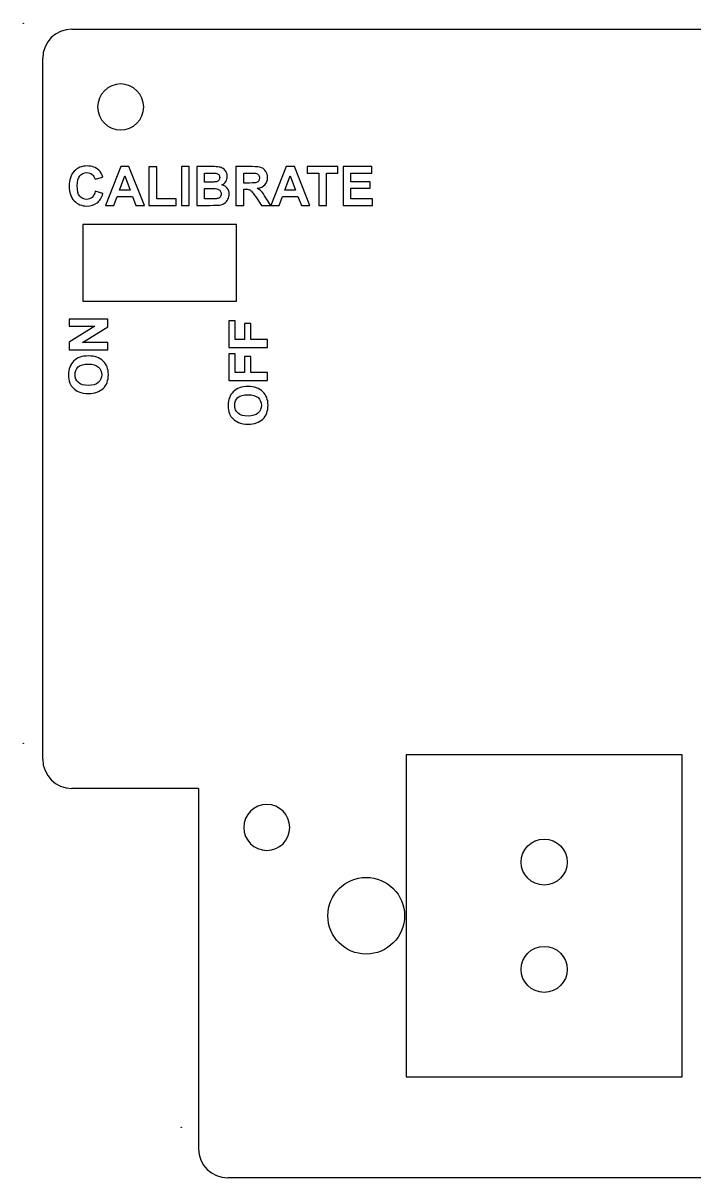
# Model space of a CAD drawing. Extents: x -99 to 88, y -102 to 146.
# Drawn here: x -93.8 to -50.1, y -101.9 to -26.6 of the extents above; entities that cross this region are included whole.
import ezdxf

# ---------------------------------------------------------------- set-up
doc = ezdxf.new("R2010")
doc.units = 0
doc.header["$MEASUREMENT"] = 0
doc.header["$XCLIPFRAME"] = 2
doc.layers.add('LAYER_1', color=7, linetype='CONTINUOUS')
picture_1 = doc.add_image_def('image8.jpg', size_in_pixel=(137, 137))
picture_2 = doc.add_image_def('image9.jpg', size_in_pixel=(137, 137))
picture_3 = doc.add_image_def('image10.jpg', size_in_pixel=(137, 137))

msp = doc.modelspace()

# ---------------------------------------------------------------- linework, layer by layer
at = {"layer": 'LAYER_1', "color": 250}
for points in [[(-89.927, -44.7046), (-79.927, -44.7046), (-79.927, -39.7046), (-89.927, -39.7046), (-89.927, -44.7046)], [(-68.8619, -95.2946), (-50.8619, -95.2946), (-50.8619, -74.2946), (-68.8619, -74.2946), (-68.8619, -95.2946)]]:
    msp.add_lwpolyline(points, close=True, dxfattribs=at)
for centre, major_axis in [((-59.8619, -81.2946), (0, 1.5)), ((-71.4619, -84.7946), (0, 2.5)), ((-59.8619, -88.2946), (0, 1.5))]:
    msp.add_ellipse(centre, major_axis=major_axis, ratio=1, dxfattribs=at)
for points in [[(-90.642, -26.9646), (-91.6938, -26.9647), (-92.5469, -27.8178), (-92.5469, -28.8697)], [(-90.642, -26.9646), (-91.6938, -26.9647), (-92.5469, -27.8178), (-92.5469, -28.8697)], [(-90.642, -26.9646), (-90.642, -26.9646), (-4.282, -26.9646), (-4.282, -26.9646)], [(-90.642, -26.9646), (-90.642, -26.9646), (-4.282, -26.9646), (-4.282, -26.9646)], [(-92.547, -74.5896), (-92.547, -74.5896), (-92.547, -28.8696), (-92.547, -28.8696)], [(-92.547, -74.5896), (-92.547, -74.5896), (-92.547, -28.8696), (-92.547, -28.8696)], [(-92.547, -74.5896), (-92.5469, -75.6415), (-91.6938, -76.4946), (-90.6419, -76.4946)], [(-92.547, -74.5896), (-92.5469, -75.6415), (-91.6938, -76.4946), (-90.6419, -76.4946)], [(-82.387, -76.4946), (-82.387, -76.4946), (-90.642, -76.4946), (-90.642, -76.4946)], [(-82.387, -76.4946), (-82.387, -76.4946), (-90.642, -76.4946), (-90.642, -76.4946)], [(-82.387, -76.4946), (-82.387, -76.4946), (-82.387, -99.9896), (-82.387, -99.9896)], [(-82.387, -76.4946), (-82.387, -76.4946), (-82.387, -99.9896), (-82.387, -99.9896)], [(-82.387, -99.9896), (-82.3869, -101.0415), (-81.5338, -101.8946), (-80.4819, -101.8946)], [(-82.387, -99.9896), (-82.3869, -101.0415), (-81.5338, -101.8946), (-80.4819, -101.8946)], [(-14.442, -101.8946), (-14.442, -101.8946), (-80.482, -101.8946), (-80.482, -101.8946)], [(-14.442, -101.8946), (-14.442, -101.8946), (-80.482, -101.8946), (-80.482, -101.8946)]]:
    msp.add_open_spline(points, degree=3, dxfattribs=at)
for points, knots in [([(-90.642, -26.9646), (-90.642, -26.9646), (-90.642, -26.9646), (-90.642, -26.9646), (-90.642, -26.9646), (-90.642, -26.9646), (-90.642, -26.9646), (-90.642, -26.9646)], [0, 0, 0, 0, 0.3333333, 0.3333333, 0.3333333, 0.3333333, 1, 1, 1, 1]), ([(-90.642, -26.9646), (-90.642, -26.9646), (-90.642, -26.9646), (-90.642, -26.9646), (-90.642, -26.9646), (-90.642, -26.9646), (-90.642, -26.9646), (-90.642, -26.9646)], [0, 0, 0, 0, 0.3333333, 0.3333333, 0.3333333, 0.3333333, 1, 1, 1, 1]), ([(-90.642, -26.9646), (-90.642, -26.9646), (-90.642, -26.9646), (-90.642, -26.9646), (-90.642, -26.9646), (-90.642, -26.9646), (-90.642, -26.9646), (-90.642, -26.9646)], [0, 0, 0, 0, 0.3333333, 0.3333333, 0.3333333, 0.3333333, 1, 1, 1, 1]), ([(-90.642, -26.9646), (-90.642, -26.9646), (-90.642, -26.9646), (-90.642, -26.9646), (-90.642, -26.9646), (-90.642, -26.9646), (-90.642, -26.9646), (-90.642, -26.9646)], [0, 0, 0, 0, 0.3333333, 0.3333333, 0.3333333, 0.3333333, 1, 1, 1, 1]), ([(-87.467, -33.5446), (-88.2954, -33.5446), (-88.967, -32.873), (-88.967, -32.0446), (-88.967, -32.0446), (-88.967, -31.2162), (-88.2954, -30.5446), (-87.467, -30.5446), (-87.467, -30.5446), (-86.6386, -30.5446), (-85.967, -31.2162), (-85.967, -32.0446), (-85.967, -32.0446), (-85.967, -32.873), (-86.6386, -33.5446), (-87.467, -33.5446)], [0, 0, 0, 0, 0.2, 0.2, 0.2, 0.2, 0.4, 0.4, 0.4, 0.4, 0.6, 0.6, 0.6, 0.6, 1, 1, 1, 1]), ([(-89.1215, -37.5324), (-89.1215, -37.5324), (-88.6276, -37.6888), (-88.6276, -37.6888), (-88.6276, -37.6888), (-88.7034, -37.9646), (-88.8293, -38.1692), (-89.0057, -38.3032), (-89.0057, -38.3032), (-89.1815, -38.4367), (-89.4055, -38.5037), (-89.6765, -38.5037), (-89.6765, -38.5037), (-90.0116, -38.5037), (-90.2874, -38.3891), (-90.5032, -38.1604), (-90.5032, -38.1604), (-90.7189, -37.9311), (-90.8271, -37.6177), (-90.8271, -37.2208), (-90.8271, -37.2208), (-90.8271, -36.8004), (-90.7184, -36.4741), (-90.5014, -36.2413), (-90.5014, -36.2413), (-90.2844, -36.009), (-89.9993, -35.8926), (-89.6453, -35.8926), (-89.6453, -35.8926), (-89.3367, -35.8926), (-89.0856, -35.9838), (-88.8928, -36.1666), (-88.8928, -36.1666), (-88.7775, -36.2742), (-88.6917, -36.4294), (-88.6341, -36.6317), (-88.6341, -36.6317), (-88.6341, -36.6317), (-89.1391, -36.7522), (-89.1391, -36.7522), (-89.1391, -36.7522), (-89.1685, -36.6211), (-89.2308, -36.5176), (-89.3261, -36.4418), (-89.3261, -36.4418), (-89.4207, -36.3659), (-89.536, -36.3283), (-89.6712, -36.3283), (-89.6712, -36.3283), (-89.8582, -36.3283), (-90.0105, -36.3953), (-90.1269, -36.53), (-90.1269, -36.53), (-90.2433, -36.664), (-90.3015, -36.8816), (-90.3015, -37.1826), (-90.3015, -37.1826), (-90.3015, -37.5019), (-90.2445, -37.7294), (-90.1292, -37.8646), (-90.1292, -37.8646), (-90.0146, -38.0004), (-89.8652, -38.068), (-89.6818, -38.068), (-89.6818, -38.068), (-89.546, -38.068), (-89.4296, -38.0251), (-89.332, -37.9387), (-89.332, -37.9387), (-89.2344, -37.8529), (-89.1644, -37.717), (-89.1215, -37.5324)], [0, 0, 0, 0, 0.0526316, 0.0526316, 0.0526316, 0.0526316, 0.1052632, 0.1052632, 0.1052632, 0.1052632, 0.1578947, 0.1578947, 0.1578947, 0.1578947, 0.2105263, 0.2105263, 0.2105263, 0.2105263, 0.2631579, 0.2631579, 0.2631579, 0.2631579, 0.3157895, 0.3157895, 0.3157895, 0.3157895, 0.3684211, 0.3684211, 0.3684211, 0.3684211, 0.4210526, 0.4210526, 0.4210526, 0.4210526, 0.4736842, 0.4736842, 0.4736842, 0.4736842, 0.5263158, 0.5263158, 0.5263158, 0.5263158, 0.5789474, 0.5789474, 0.5789474, 0.5789474, 0.6315789, 0.6315789, 0.6315789, 0.6315789, 0.6842105, 0.6842105, 0.6842105, 0.6842105, 0.7368421, 0.7368421, 0.7368421, 0.7368421, 0.7894737, 0.7894737, 0.7894737, 0.7894737, 0.8421053, 0.8421053, 0.8421053, 0.8421053, 0.8947368, 0.8947368, 0.8947368, 0.8947368, 1, 1, 1, 1]), ([(-85.9124, -38.4608), (-85.9124, -38.4608), (-86.4675, -38.4608), (-86.4675, -38.4608), (-86.4675, -38.4608), (-86.4675, -38.4608), (-86.6879, -37.887), (-86.6879, -37.887), (-86.6879, -37.887), (-86.6879, -37.887), (-87.6975, -37.887), (-87.6975, -37.887), (-87.6975, -37.887), (-87.6975, -37.887), (-87.9056, -38.4608), (-87.9056, -38.4608), (-87.9056, -38.4608), (-87.9056, -38.4608), (-88.4465, -38.4608), (-88.4465, -38.4608), (-88.4465, -38.4608), (-88.4465, -38.4608), (-87.4629, -35.9356), (-87.4629, -35.9356), (-87.4629, -35.9356), (-87.4629, -35.9356), (-86.9237, -35.9356), (-86.9237, -35.9356), (-86.9237, -35.9356), (-86.9237, -35.9356), (-85.9124, -38.4608), (-85.9124, -38.4608)], [0, 0, 0, 0, 0.1111111, 0.1111111, 0.1111111, 0.1111111, 0.2222222, 0.2222222, 0.2222222, 0.2222222, 0.3333333, 0.3333333, 0.3333333, 0.3333333, 0.4444444, 0.4444444, 0.4444444, 0.4444444, 0.5555556, 0.5555556, 0.5555556, 0.5555556, 0.6666667, 0.6666667, 0.6666667, 0.6666667, 0.7777778, 0.7777778, 0.7777778, 0.7777778, 1, 1, 1, 1]), ([(-85.6284, -38.4608), (-85.6284, -38.4608), (-85.6284, -35.9561), (-85.6284, -35.9561), (-85.6284, -35.9561), (-85.6284, -35.9561), (-85.1187, -35.9561), (-85.1187, -35.9561), (-85.1187, -35.9561), (-85.1187, -35.9561), (-85.1187, -38.0351), (-85.1187, -38.0351), (-85.1187, -38.0351), (-85.1187, -38.0351), (-83.8511, -38.0351), (-83.8511, -38.0351), (-83.8511, -38.0351), (-83.8511, -38.0351), (-83.8511, -38.4608), (-83.8511, -38.4608), (-83.8511, -38.4608), (-83.8511, -38.4608), (-85.6284, -38.4608), (-85.6284, -38.4608)], [0, 0, 0, 0, 0.1428571, 0.1428571, 0.1428571, 0.1428571, 0.2857143, 0.2857143, 0.2857143, 0.2857143, 0.4285714, 0.4285714, 0.4285714, 0.4285714, 0.5714286, 0.5714286, 0.5714286, 0.5714286, 0.7142857, 0.7142857, 0.7142857, 0.7142857, 1, 1, 1, 1]), ([(-83.503, -38.4608), (-83.503, -38.4608), (-83.503, -35.9356), (-83.503, -35.9356), (-83.503, -35.9356), (-83.503, -35.9356), (-82.9933, -35.9356), (-82.9933, -35.9356), (-82.9933, -35.9356), (-82.9933, -35.9356), (-82.9933, -38.4608), (-82.9933, -38.4608), (-82.9933, -38.4608), (-82.9933, -38.4608), (-83.503, -38.4608), (-83.503, -38.4608)], [0, 0, 0, 0, 0.2, 0.2, 0.2, 0.2, 0.4, 0.4, 0.4, 0.4, 0.6, 0.6, 0.6, 0.6, 1, 1, 1, 1]), ([(-82.5059, -35.9356), (-82.5059, -35.9356), (-81.4964, -35.9356), (-81.4964, -35.9356), (-81.4964, -35.9356), (-81.2965, -35.9356), (-81.1471, -35.9438), (-81.0489, -35.9608), (-81.0489, -35.9608), (-80.9508, -35.9773), (-80.8632, -36.012), (-80.7855, -36.0649), (-80.7855, -36.0649), (-80.7079, -36.1178), (-80.6439, -36.1878), (-80.5921, -36.276), (-80.5921, -36.276), (-80.5404, -36.3636), (-80.5145, -36.4624), (-80.5145, -36.5711), (-80.5145, -36.5711), (-80.5145, -36.6893), (-80.5463, -36.7981), (-80.6098, -36.8969), (-80.6098, -36.8969), (-80.6738, -36.9956), (-80.7603, -37.0697), (-80.869, -37.1191), (-80.869, -37.1191), (-80.7156, -37.1638), (-80.5968, -37.2402), (-80.5145, -37.3478), (-80.5145, -37.3478), (-80.4316, -37.456), (-80.3904, -37.583), (-80.3904, -37.7288), (-80.3904, -37.7288), (-80.3904, -37.8435), (-80.4169, -37.9552), (-80.4704, -38.0639), (-80.4704, -38.0639), (-80.5239, -38.1721), (-80.5968, -38.2591), (-80.6891, -38.3238), (-80.6891, -38.3238), (-80.7814, -38.3885), (-80.8955, -38.4285), (-81.0313, -38.4437), (-81.0313, -38.4437), (-81.116, -38.4526), (-81.3212, -38.4584), (-81.6463, -38.4608), (-81.6463, -38.4608), (-81.6463, -38.4608), (-82.5059, -38.4608), (-82.5059, -38.4608), (-82.5059, -38.4608), (-82.5059, -38.4608), (-82.5059, -35.9356), (-82.5059, -35.9356)], [0, 0, 0, 0, 0.0625, 0.0625, 0.0625, 0.0625, 0.125, 0.125, 0.125, 0.125, 0.1875, 0.1875, 0.1875, 0.1875, 0.25, 0.25, 0.25, 0.25, 0.3125, 0.3125, 0.3125, 0.3125, 0.375, 0.375, 0.375, 0.375, 0.4375, 0.4375, 0.4375, 0.4375, 0.5, 0.5, 0.5, 0.5, 0.5625, 0.5625, 0.5625, 0.5625, 0.625, 0.625, 0.625, 0.625, 0.6875, 0.6875, 0.6875, 0.6875, 0.75, 0.75, 0.75, 0.75, 0.8125, 0.8125, 0.8125, 0.8125, 0.875, 0.875, 0.875, 0.875, 1, 1, 1, 1]), ([(-79.9583, -38.4608), (-79.9583, -38.4608), (-79.9583, -35.9356), (-79.9583, -35.9356), (-79.9583, -35.9356), (-79.9583, -35.9356), (-78.8847, -35.9356), (-78.8847, -35.9356), (-78.8847, -35.9356), (-78.6148, -35.9356), (-78.419, -35.9585), (-78.2967, -36.0038), (-78.2967, -36.0038), (-78.1744, -36.049), (-78.0763, -36.1296), (-78.0028, -36.2454), (-78.0028, -36.2454), (-77.9293, -36.3618), (-77.8928, -36.4941), (-77.8928, -36.6434), (-77.8928, -36.6434), (-77.8928, -36.8328), (-77.9487, -36.9897), (-78.0598, -37.1132), (-78.0598, -37.1132), (-78.1709, -37.2361), (-78.3379, -37.3143), (-78.5596, -37.346), (-78.5596, -37.346), (-78.449, -37.4107), (-78.3579, -37.4813), (-78.2862, -37.5583), (-78.2862, -37.5583), (-78.2144, -37.6353), (-78.118, -37.7717), (-77.9963, -37.9681), (-77.9963, -37.9681), (-77.9963, -37.9681), (-77.6876, -38.4608), (-77.6876, -38.4608), (-77.6876, -38.4608), (-77.6876, -38.4608), (-78.2973, -38.4608), (-78.2973, -38.4608), (-78.2973, -38.4608), (-78.2973, -38.4608), (-78.666, -37.9111), (-78.666, -37.9111), (-78.666, -37.9111), (-78.7971, -37.7147), (-78.8865, -37.5912), (-78.9347, -37.5401), (-78.9347, -37.5401), (-78.9829, -37.4889), (-79.034, -37.4542), (-79.0881, -37.4348), (-79.0881, -37.4348), (-79.1422, -37.416), (-79.2275, -37.4066), (-79.3451, -37.4066), (-79.3451, -37.4066), (-79.3451, -37.4066), (-79.4479, -37.4066), (-79.4479, -37.4066), (-79.4479, -37.4066), (-79.4479, -37.4066), (-79.4479, -38.4608), (-79.4479, -38.4608), (-79.4479, -38.4608), (-79.4479, -38.4608), (-79.9583, -38.4608), (-79.9583, -38.4608)], [0, 0, 0, 0, 0.0526316, 0.0526316, 0.0526316, 0.0526316, 0.1052632, 0.1052632, 0.1052632, 0.1052632, 0.1578947, 0.1578947, 0.1578947, 0.1578947, 0.2105263, 0.2105263, 0.2105263, 0.2105263, 0.2631579, 0.2631579, 0.2631579, 0.2631579, 0.3157895, 0.3157895, 0.3157895, 0.3157895, 0.3684211, 0.3684211, 0.3684211, 0.3684211, 0.4210526, 0.4210526, 0.4210526, 0.4210526, 0.4736842, 0.4736842, 0.4736842, 0.4736842, 0.5263158, 0.5263158, 0.5263158, 0.5263158, 0.5789474, 0.5789474, 0.5789474, 0.5789474, 0.6315789, 0.6315789, 0.6315789, 0.6315789, 0.6842105, 0.6842105, 0.6842105, 0.6842105, 0.7368421, 0.7368421, 0.7368421, 0.7368421, 0.7894737, 0.7894737, 0.7894737, 0.7894737, 0.8421053, 0.8421053, 0.8421053, 0.8421053, 0.8947368, 0.8947368, 0.8947368, 0.8947368, 1, 1, 1, 1]), ([(-75.1347, -38.4608), (-75.1347, -38.4608), (-75.6898, -38.4608), (-75.6898, -38.4608), (-75.6898, -38.4608), (-75.6898, -38.4608), (-75.9102, -37.887), (-75.9102, -37.887), (-75.9102, -37.887), (-75.9102, -37.887), (-76.9198, -37.887), (-76.9198, -37.887), (-76.9198, -37.887), (-76.9198, -37.887), (-77.1279, -38.4608), (-77.1279, -38.4608), (-77.1279, -38.4608), (-77.1279, -38.4608), (-77.6688, -38.4608), (-77.6688, -38.4608), (-77.6688, -38.4608), (-77.6688, -38.4608), (-76.6852, -35.9356), (-76.6852, -35.9356), (-76.6852, -35.9356), (-76.6852, -35.9356), (-76.146, -35.9356), (-76.146, -35.9356), (-76.146, -35.9356), (-76.146, -35.9356), (-75.1347, -38.4608), (-75.1347, -38.4608)], [0, 0, 0, 0, 0.1111111, 0.1111111, 0.1111111, 0.1111111, 0.2222222, 0.2222222, 0.2222222, 0.2222222, 0.3333333, 0.3333333, 0.3333333, 0.3333333, 0.4444444, 0.4444444, 0.4444444, 0.4444444, 0.5555556, 0.5555556, 0.5555556, 0.5555556, 0.6666667, 0.6666667, 0.6666667, 0.6666667, 0.7777778, 0.7777778, 0.7777778, 0.7777778, 1, 1, 1, 1]), ([(-74.5579, -38.4608), (-74.5579, -38.4608), (-74.5579, -36.363), (-74.5579, -36.363), (-74.5579, -36.363), (-74.5579, -36.363), (-75.307, -36.363), (-75.307, -36.363), (-75.307, -36.363), (-75.307, -36.363), (-75.307, -35.9356), (-75.307, -35.9356), (-75.307, -35.9356), (-75.307, -35.9356), (-73.3003, -35.9356), (-73.3003, -35.9356), (-73.3003, -35.9356), (-73.3003, -35.9356), (-73.3003, -36.363), (-73.3003, -36.363), (-73.3003, -36.363), (-73.3003, -36.363), (-74.0476, -36.363), (-74.0476, -36.363), (-74.0476, -36.363), (-74.0476, -36.363), (-74.0476, -38.4608), (-74.0476, -38.4608), (-74.0476, -38.4608), (-74.0476, -38.4608), (-74.5579, -38.4608), (-74.5579, -38.4608)], [0, 0, 0, 0, 0.1111111, 0.1111111, 0.1111111, 0.1111111, 0.2222222, 0.2222222, 0.2222222, 0.2222222, 0.3333333, 0.3333333, 0.3333333, 0.3333333, 0.4444444, 0.4444444, 0.4444444, 0.4444444, 0.5555556, 0.5555556, 0.5555556, 0.5555556, 0.6666667, 0.6666667, 0.6666667, 0.6666667, 0.7777778, 0.7777778, 0.7777778, 0.7777778, 1, 1, 1, 1]), ([(-72.9711, -38.4608), (-72.9711, -38.4608), (-72.9711, -35.9356), (-72.9711, -35.9356), (-72.9711, -35.9356), (-72.9711, -35.9356), (-71.099, -35.9356), (-71.099, -35.9356), (-71.099, -35.9356), (-71.099, -35.9356), (-71.099, -36.363), (-71.099, -36.363), (-71.099, -36.363), (-71.099, -36.363), (-72.4613, -36.363), (-72.4613, -36.363), (-72.4613, -36.363), (-72.4613, -36.363), (-72.4613, -36.9227), (-72.4613, -36.9227), (-72.4613, -36.9227), (-72.4613, -36.9227), (-71.1937, -36.9227), (-71.1937, -36.9227), (-71.1937, -36.9227), (-71.1937, -36.9227), (-71.1937, -37.3478), (-71.1937, -37.3478), (-71.1937, -37.3478), (-71.1937, -37.3478), (-72.4613, -37.3478), (-72.4613, -37.3478), (-72.4613, -37.3478), (-72.4613, -37.3478), (-72.4613, -38.0351), (-72.4613, -38.0351), (-72.4613, -38.0351), (-72.4613, -38.0351), (-71.0508, -38.0351), (-71.0508, -38.0351), (-71.0508, -38.0351), (-71.0508, -38.0351), (-71.0508, -38.4608), (-71.0508, -38.4608), (-71.0508, -38.4608), (-71.0508, -38.4608), (-72.9711, -38.4608), (-72.9711, -38.4608)], [0, 0, 0, 0, 0.0769231, 0.0769231, 0.0769231, 0.0769231, 0.1538462, 0.1538462, 0.1538462, 0.1538462, 0.2307692, 0.2307692, 0.2307692, 0.2307692, 0.3076923, 0.3076923, 0.3076923, 0.3076923, 0.3846154, 0.3846154, 0.3846154, 0.3846154, 0.4615385, 0.4615385, 0.4615385, 0.4615385, 0.5384615, 0.5384615, 0.5384615, 0.5384615, 0.6153846, 0.6153846, 0.6153846, 0.6153846, 0.6923077, 0.6923077, 0.6923077, 0.6923077, 0.7692308, 0.7692308, 0.7692308, 0.7692308, 0.8461538, 0.8461538, 0.8461538, 0.8461538, 1, 1, 1, 1]), ([(-86.8514, -37.4619), (-86.8514, -37.4619), (-87.1995, -36.5247), (-87.1995, -36.5247), (-87.1995, -36.5247), (-87.1995, -36.5247), (-87.5405, -37.4619), (-87.5405, -37.4619), (-87.5405, -37.4619), (-87.5405, -37.4619), (-86.8514, -37.4619), (-86.8514, -37.4619)], [0, 0, 0, 0, 0.25, 0.25, 0.25, 0.25, 0.5, 0.5, 0.5, 0.5, 1, 1, 1, 1]), ([(-81.9955, -36.3559), (-81.9955, -36.3559), (-81.9955, -36.9398), (-81.9955, -36.9398), (-81.9955, -36.9398), (-81.9955, -36.9398), (-81.6616, -36.9398), (-81.6616, -36.9398), (-81.6616, -36.9398), (-81.4629, -36.9398), (-81.3394, -36.9368), (-81.2912, -36.931), (-81.2912, -36.931), (-81.2042, -36.921), (-81.1354, -36.891), (-81.0854, -36.841), (-81.0854, -36.841), (-81.0354, -36.791), (-81.0107, -36.7252), (-81.0107, -36.6434), (-81.0107, -36.6434), (-81.0107, -36.5652), (-81.0319, -36.5018), (-81.0748, -36.453), (-81.0748, -36.453), (-81.1183, -36.4042), (-81.1824, -36.3748), (-81.2671, -36.3648), (-81.2671, -36.3648), (-81.3176, -36.3589), (-81.4629, -36.3559), (-81.7028, -36.3559), (-81.7028, -36.3559), (-81.7028, -36.3559), (-81.9955, -36.3559), (-81.9955, -36.3559)], [0, 0, 0, 0, 0.1, 0.1, 0.1, 0.1, 0.2, 0.2, 0.2, 0.2, 0.3, 0.3, 0.3, 0.3, 0.4, 0.4, 0.4, 0.4, 0.5, 0.5, 0.5, 0.5, 0.6, 0.6, 0.6, 0.6, 0.7, 0.7, 0.7, 0.7, 0.8, 0.8, 0.8, 0.8, 1, 1, 1, 1]), ([(-79.4479, -37.0033), (-79.4479, -37.0033), (-79.0711, -37.0033), (-79.0711, -37.0033), (-79.0711, -37.0033), (-78.8265, -37.0033), (-78.6736, -36.9933), (-78.6125, -36.9727), (-78.6125, -36.9727), (-78.5519, -36.9521), (-78.5043, -36.9163), (-78.4696, -36.8657), (-78.4696, -36.8657), (-78.4355, -36.8151), (-78.4179, -36.7522), (-78.4179, -36.6764), (-78.4179, -36.6764), (-78.4179, -36.5911), (-78.4408, -36.5229), (-78.4861, -36.4706), (-78.4861, -36.4706), (-78.5313, -36.4183), (-78.5954, -36.3853), (-78.6783, -36.3712), (-78.6783, -36.3712), (-78.7195, -36.3659), (-78.8435, -36.363), (-79.0505, -36.363), (-79.0505, -36.363), (-79.0505, -36.363), (-79.4479, -36.363), (-79.4479, -36.363), (-79.4479, -36.363), (-79.4479, -36.363), (-79.4479, -37.0033), (-79.4479, -37.0033)], [0, 0, 0, 0, 0.1, 0.1, 0.1, 0.1, 0.2, 0.2, 0.2, 0.2, 0.3, 0.3, 0.3, 0.3, 0.4, 0.4, 0.4, 0.4, 0.5, 0.5, 0.5, 0.5, 0.6, 0.6, 0.6, 0.6, 0.7, 0.7, 0.7, 0.7, 0.8, 0.8, 0.8, 0.8, 1, 1, 1, 1]), ([(-76.0737, -37.4619), (-76.0737, -37.4619), (-76.4218, -36.5247), (-76.4218, -36.5247), (-76.4218, -36.5247), (-76.4218, -36.5247), (-76.7628, -37.4619), (-76.7628, -37.4619), (-76.7628, -37.4619), (-76.7628, -37.4619), (-76.0737, -37.4619), (-76.0737, -37.4619)], [0, 0, 0, 0, 0.25, 0.25, 0.25, 0.25, 0.5, 0.5, 0.5, 0.5, 1, 1, 1, 1]), ([(-81.9955, -37.3602), (-81.9955, -37.3602), (-81.9955, -38.0351), (-81.9955, -38.0351), (-81.9955, -38.0351), (-81.9955, -38.0351), (-81.524, -38.0351), (-81.524, -38.0351), (-81.524, -38.0351), (-81.34, -38.0351), (-81.2236, -38.0304), (-81.1742, -38.0198), (-81.1742, -38.0198), (-81.0983, -38.0063), (-81.0366, -37.9722), (-80.989, -37.9193), (-80.989, -37.9193), (-80.9414, -37.8658), (-80.9172, -37.7941), (-80.9172, -37.7047), (-80.9172, -37.7047), (-80.9172, -37.6289), (-80.9361, -37.5648), (-80.9725, -37.5118), (-80.9725, -37.5118), (-81.0096, -37.4589), (-81.0625, -37.4201), (-81.1319, -37.396), (-81.1319, -37.396), (-81.2012, -37.3719), (-81.3523, -37.3602), (-81.584, -37.3602), (-81.584, -37.3602), (-81.584, -37.3602), (-81.9955, -37.3602), (-81.9955, -37.3602)], [0, 0, 0, 0, 0.1, 0.1, 0.1, 0.1, 0.2, 0.2, 0.2, 0.2, 0.3, 0.3, 0.3, 0.3, 0.4, 0.4, 0.4, 0.4, 0.5, 0.5, 0.5, 0.5, 0.6, 0.6, 0.6, 0.6, 0.7, 0.7, 0.7, 0.7, 0.8, 0.8, 0.8, 0.8, 1, 1, 1, 1]), ([(-88.3085, -47.8796), (-88.3085, -47.8796), (-90.8337, -47.8796), (-90.8337, -47.8796), (-90.8337, -47.8796), (-90.8337, -47.8796), (-90.8337, -47.3833), (-90.8337, -47.3833), (-90.8337, -47.3833), (-90.8337, -47.3833), (-89.1475, -46.3497), (-89.1475, -46.3497), (-89.1475, -46.3497), (-89.1475, -46.3497), (-90.8337, -46.3497), (-90.8337, -46.3497), (-90.8337, -46.3497), (-90.8337, -46.3497), (-90.8337, -45.8758), (-90.8337, -45.8758), (-90.8337, -45.8758), (-90.8337, -45.8758), (-88.3085, -45.8758), (-88.3085, -45.8758), (-88.3085, -45.8758), (-88.3085, -45.8758), (-88.3085, -46.3879), (-88.3085, -46.3879), (-88.3085, -46.3879), (-88.3085, -46.3879), (-89.9553, -47.4057), (-89.9553, -47.4057), (-89.9553, -47.4057), (-89.9553, -47.4057), (-88.3085, -47.4057), (-88.3085, -47.4057), (-88.3085, -47.4057), (-88.3085, -47.4057), (-88.3085, -47.8796), (-88.3085, -47.8796)], [0, 0, 0, 0, 0.0909091, 0.0909091, 0.0909091, 0.0909091, 0.1818182, 0.1818182, 0.1818182, 0.1818182, 0.2727273, 0.2727273, 0.2727273, 0.2727273, 0.3636364, 0.3636364, 0.3636364, 0.3636364, 0.4545455, 0.4545455, 0.4545455, 0.4545455, 0.5454545, 0.5454545, 0.5454545, 0.5454545, 0.6363636, 0.6363636, 0.6363636, 0.6363636, 0.7272727, 0.7272727, 0.7272727, 0.7272727, 0.8181818, 0.8181818, 0.8181818, 0.8181818, 1, 1, 1, 1]), ([(-77.9015, -47.7253), (-77.9015, -47.7253), (-80.4267, -47.7253), (-80.4267, -47.7253), (-80.4267, -47.7253), (-80.4267, -47.7253), (-80.4267, -45.9938), (-80.4267, -45.9938), (-80.4267, -45.9938), (-80.4267, -45.9938), (-79.9993, -45.9938), (-79.9993, -45.9938), (-79.9993, -45.9938), (-79.9993, -45.9938), (-79.9993, -47.215), (-79.9993, -47.215), (-79.9993, -47.215), (-79.9993, -47.215), (-79.4019, -47.215), (-79.4019, -47.215), (-79.4019, -47.215), (-79.4019, -47.215), (-79.4019, -46.1608), (-79.4019, -46.1608), (-79.4019, -46.1608), (-79.4019, -46.1608), (-78.9745, -46.1608), (-78.9745, -46.1608), (-78.9745, -46.1608), (-78.9745, -46.1608), (-78.9745, -47.215), (-78.9745, -47.215), (-78.9745, -47.215), (-78.9745, -47.215), (-77.9015, -47.215), (-77.9015, -47.215), (-77.9015, -47.215), (-77.9015, -47.215), (-77.9015, -47.7253), (-77.9015, -47.7253)], [0, 0, 0, 0, 0.0909091, 0.0909091, 0.0909091, 0.0909091, 0.1818182, 0.1818182, 0.1818182, 0.1818182, 0.2727273, 0.2727273, 0.2727273, 0.2727273, 0.3636364, 0.3636364, 0.3636364, 0.3636364, 0.4545455, 0.4545455, 0.4545455, 0.4545455, 0.5454545, 0.5454545, 0.5454545, 0.5454545, 0.6363636, 0.6363636, 0.6363636, 0.6363636, 0.7272727, 0.7272727, 0.7272727, 0.7272727, 0.8181818, 0.8181818, 0.8181818, 0.8181818, 1, 1, 1, 1]), ([(-77.9015, -49.8801), (-77.9015, -49.8801), (-80.4267, -49.8801), (-80.4267, -49.8801), (-80.4267, -49.8801), (-80.4267, -49.8801), (-80.4267, -48.1486), (-80.4267, -48.1486), (-80.4267, -48.1486), (-80.4267, -48.1486), (-79.9993, -48.1486), (-79.9993, -48.1486), (-79.9993, -48.1486), (-79.9993, -48.1486), (-79.9993, -49.3698), (-79.9993, -49.3698), (-79.9993, -49.3698), (-79.9993, -49.3698), (-79.4019, -49.3698), (-79.4019, -49.3698), (-79.4019, -49.3698), (-79.4019, -49.3698), (-79.4019, -48.3156), (-79.4019, -48.3156), (-79.4019, -48.3156), (-79.4019, -48.3156), (-78.9745, -48.3156), (-78.9745, -48.3156), (-78.9745, -48.3156), (-78.9745, -48.3156), (-78.9745, -49.3698), (-78.9745, -49.3698), (-78.9745, -49.3698), (-78.9745, -49.3698), (-77.9015, -49.3698), (-77.9015, -49.3698), (-77.9015, -49.3698), (-77.9015, -49.3698), (-77.9015, -49.8801), (-77.9015, -49.8801)], [0, 0, 0, 0, 0.0909091, 0.0909091, 0.0909091, 0.0909091, 0.1818182, 0.1818182, 0.1818182, 0.1818182, 0.2727273, 0.2727273, 0.2727273, 0.2727273, 0.3636364, 0.3636364, 0.3636364, 0.3636364, 0.4545455, 0.4545455, 0.4545455, 0.4545455, 0.5454545, 0.5454545, 0.5454545, 0.5454545, 0.6363636, 0.6363636, 0.6363636, 0.6363636, 0.7272727, 0.7272727, 0.7272727, 0.7272727, 0.8181818, 0.8181818, 0.8181818, 0.8181818, 1, 1, 1, 1]), ([(-89.5555, -50.7317), (-89.8131, -50.7317), (-90.0288, -50.6935), (-90.2035, -50.6165), (-90.2035, -50.6165), (-90.3316, -50.5589), (-90.4475, -50.4807), (-90.5498, -50.3813), (-90.5498, -50.3813), (-90.6515, -50.282), (-90.7273, -50.1732), (-90.7767, -50.055), (-90.7767, -50.055), (-90.8437, -49.8974), (-90.8767, -49.7164), (-90.8767, -49.5106), (-90.8767, -49.5106), (-90.8767, -49.1384), (-90.7614, -48.8409), (-90.5304, -48.6175), (-90.5304, -48.6175), (-90.2999, -48.3941), (-89.9789, -48.2823), (-89.5679, -48.2823), (-89.5679, -48.2823), (-89.1599, -48.2823), (-88.8412, -48.3935), (-88.6107, -48.6151), (-88.6107, -48.6151), (-88.3808, -48.8368), (-88.2656, -49.1331), (-88.2656, -49.5035), (-88.2656, -49.5035), (-88.2656, -49.8792), (-88.3802, -50.1779), (-88.6089, -50.3996), (-88.6089, -50.3996), (-88.8382, -50.6212), (-89.154, -50.7317), (-89.5555, -50.7317)], [0, 0, 0, 0, 0.0909091, 0.0909091, 0.0909091, 0.0909091, 0.1818182, 0.1818182, 0.1818182, 0.1818182, 0.2727273, 0.2727273, 0.2727273, 0.2727273, 0.3636364, 0.3636364, 0.3636364, 0.3636364, 0.4545455, 0.4545455, 0.4545455, 0.4545455, 0.5454545, 0.5454545, 0.5454545, 0.5454545, 0.6363636, 0.6363636, 0.6363636, 0.6363636, 0.7272727, 0.7272727, 0.7272727, 0.7272727, 0.8181818, 0.8181818, 0.8181818, 0.8181818, 1, 1, 1, 1]), ([(-89.5726, -50.2067), (-89.2868, -50.2067), (-89.0699, -50.1403), (-88.9223, -50.0086), (-88.9223, -50.0086), (-88.7747, -49.8763), (-88.7013, -49.7087), (-88.7013, -49.5053), (-88.7013, -49.5053), (-88.7013, -49.3024), (-88.7742, -49.1355), (-88.9211, -49.0049), (-88.9211, -49.0049), (-89.0675, -48.875), (-89.2868, -48.8097), (-89.5796, -48.8097), (-89.5796, -48.8097), (-89.8689, -48.8097), (-90.0847, -48.8732), (-90.2276, -48.9996), (-90.2276, -48.9996), (-90.3699, -49.1266), (-90.441, -49.2954), (-90.441, -49.5053), (-90.441, -49.5053), (-90.441, -49.7158), (-90.3687, -49.8851), (-90.2246, -50.0139), (-90.2246, -50.0139), (-90.0806, -50.142), (-89.8636, -50.2067), (-89.5726, -50.2067)], [0, 0, 0, 0, 0.1111111, 0.1111111, 0.1111111, 0.1111111, 0.2222222, 0.2222222, 0.2222222, 0.2222222, 0.3333333, 0.3333333, 0.3333333, 0.3333333, 0.4444444, 0.4444444, 0.4444444, 0.4444444, 0.5555556, 0.5555556, 0.5555556, 0.5555556, 0.6666667, 0.6666667, 0.6666667, 0.6666667, 0.7777778, 0.7777778, 0.7777778, 0.7777778, 1, 1, 1, 1]), ([(-79.1485, -52.7305), (-79.4061, -52.7305), (-79.6218, -52.6923), (-79.7965, -52.6153), (-79.7965, -52.6153), (-79.9246, -52.5577), (-80.0405, -52.4795), (-80.1428, -52.3801), (-80.1428, -52.3801), (-80.2445, -52.2808), (-80.3203, -52.172), (-80.3697, -52.0538), (-80.3697, -52.0538), (-80.4367, -51.8962), (-80.4697, -51.7152), (-80.4697, -51.5094), (-80.4697, -51.5094), (-80.4697, -51.1372), (-80.3544, -50.8397), (-80.1234, -50.6163), (-80.1234, -50.6163), (-79.8929, -50.3929), (-79.5719, -50.2811), (-79.1609, -50.2811), (-79.1609, -50.2811), (-78.7529, -50.2811), (-78.4342, -50.3923), (-78.2037, -50.6139), (-78.2037, -50.6139), (-77.9738, -50.8356), (-77.8586, -51.1319), (-77.8586, -51.5023), (-77.8586, -51.5023), (-77.8586, -51.878), (-77.9732, -52.1767), (-78.2019, -52.3984), (-78.2019, -52.3984), (-78.4312, -52.62), (-78.747, -52.7305), (-79.1485, -52.7305)], [0, 0, 0, 0, 0.0909091, 0.0909091, 0.0909091, 0.0909091, 0.1818182, 0.1818182, 0.1818182, 0.1818182, 0.2727273, 0.2727273, 0.2727273, 0.2727273, 0.3636364, 0.3636364, 0.3636364, 0.3636364, 0.4545455, 0.4545455, 0.4545455, 0.4545455, 0.5454545, 0.5454545, 0.5454545, 0.5454545, 0.6363636, 0.6363636, 0.6363636, 0.6363636, 0.7272727, 0.7272727, 0.7272727, 0.7272727, 0.8181818, 0.8181818, 0.8181818, 0.8181818, 1, 1, 1, 1]), ([(-79.1656, -52.2055), (-78.8798, -52.2055), (-78.6629, -52.1391), (-78.5153, -52.0074), (-78.5153, -52.0074), (-78.3677, -51.8751), (-78.2943, -51.7075), (-78.2943, -51.5041), (-78.2943, -51.5041), (-78.2943, -51.3012), (-78.3672, -51.1343), (-78.5141, -51.0037), (-78.5141, -51.0037), (-78.6605, -50.8738), (-78.8798, -50.8085), (-79.1726, -50.8085), (-79.1726, -50.8085), (-79.4619, -50.8085), (-79.6777, -50.872), (-79.8206, -50.9984), (-79.8206, -50.9984), (-79.9629, -51.1254), (-80.034, -51.2942), (-80.034, -51.5041), (-80.034, -51.5041), (-80.034, -51.7146), (-79.9617, -51.8839), (-79.8176, -52.0127), (-79.8176, -52.0127), (-79.6736, -52.1408), (-79.4566, -52.2055), (-79.1656, -52.2055)], [0, 0, 0, 0, 0.1111111, 0.1111111, 0.1111111, 0.1111111, 0.2222222, 0.2222222, 0.2222222, 0.2222222, 0.3333333, 0.3333333, 0.3333333, 0.3333333, 0.4444444, 0.4444444, 0.4444444, 0.4444444, 0.5555556, 0.5555556, 0.5555556, 0.5555556, 0.6666667, 0.6666667, 0.6666667, 0.6666667, 0.7777778, 0.7777778, 0.7777778, 0.7777778, 1, 1, 1, 1]), ([(-92.547, -74.5896), (-92.547, -74.5896), (-92.547, -74.5896), (-92.547, -74.5896), (-92.547, -74.5896), (-92.547, -74.5896), (-92.547, -74.5896), (-92.547, -74.5896)], [0, 0, 0, 0, 0.3333333, 0.3333333, 0.3333333, 0.3333333, 1, 1, 1, 1]), ([(-92.547, -74.5896), (-92.547, -74.5896), (-92.547, -74.5896), (-92.547, -74.5896), (-92.547, -74.5896), (-92.547, -74.5896), (-92.547, -74.5896), (-92.547, -74.5896)], [0, 0, 0, 0, 0.3333333, 0.3333333, 0.3333333, 0.3333333, 1, 1, 1, 1]), ([(-92.547, -74.5896), (-92.547, -74.5896), (-92.547, -74.5896), (-92.547, -74.5896), (-92.547, -74.5896), (-92.547, -74.5896), (-92.547, -74.5896), (-92.547, -74.5896)], [0, 0, 0, 0, 0.3333333, 0.3333333, 0.3333333, 0.3333333, 1, 1, 1, 1]), ([(-92.547, -74.5896), (-92.547, -74.5896), (-92.547, -74.5896), (-92.547, -74.5896), (-92.547, -74.5896), (-92.547, -74.5896), (-92.547, -74.5896), (-92.547, -74.5896)], [0, 0, 0, 0, 0.3333333, 0.3333333, 0.3333333, 0.3333333, 1, 1, 1, 1]), ([(-82.387, -76.4946), (-82.387, -76.4946), (-82.387, -76.4946), (-82.387, -76.4946), (-82.387, -76.4946), (-82.387, -76.4946), (-82.387, -76.4946), (-82.387, -76.4946)], [0, 0, 0, 0, 0.3333333, 0.3333333, 0.3333333, 0.3333333, 1, 1, 1, 1]), ([(-82.387, -76.4946), (-82.387, -76.4946), (-82.387, -76.4946), (-82.387, -76.4946), (-82.387, -76.4946), (-82.387, -76.4946), (-82.387, -76.4946), (-82.387, -76.4946)], [0, 0, 0, 0, 0.3333333, 0.3333333, 0.3333333, 0.3333333, 1, 1, 1, 1]), ([(-82.387, -76.4946), (-82.387, -76.4946), (-82.387, -76.4946), (-82.387, -76.4946), (-82.387, -76.4946), (-82.387, -76.4946), (-82.387, -76.4946), (-82.387, -76.4946)], [0, 0, 0, 0, 0.3333333, 0.3333333, 0.3333333, 0.3333333, 1, 1, 1, 1]), ([(-82.387, -76.4946), (-82.387, -76.4946), (-82.387, -76.4946), (-82.387, -76.4946), (-82.387, -76.4946), (-82.387, -76.4946), (-82.387, -76.4946), (-82.387, -76.4946)], [0, 0, 0, 0, 0.3333333, 0.3333333, 0.3333333, 0.3333333, 1, 1, 1, 1]), ([(-77.942, -80.5346), (-78.7704, -80.5346), (-79.442, -79.863), (-79.442, -79.0346), (-79.442, -79.0346), (-79.442, -78.2062), (-78.7704, -77.5346), (-77.942, -77.5346), (-77.942, -77.5346), (-77.1136, -77.5346), (-76.442, -78.2062), (-76.442, -79.0346), (-76.442, -79.0346), (-76.442, -79.863), (-77.1136, -80.5346), (-77.942, -80.5346)], [0, 0, 0, 0, 0.2, 0.2, 0.2, 0.2, 0.4, 0.4, 0.4, 0.4, 0.6, 0.6, 0.6, 0.6, 1, 1, 1, 1]), ([(-82.387, -99.9896), (-82.387, -99.9896), (-82.387, -99.9896), (-82.387, -99.9896), (-82.387, -99.9896), (-82.387, -99.9896), (-82.387, -99.9896), (-82.387, -99.9896)], [0, 0, 0, 0, 0.3333333, 0.3333333, 0.3333333, 0.3333333, 1, 1, 1, 1]), ([(-82.387, -99.9896), (-82.387, -99.9896), (-82.387, -99.9896), (-82.387, -99.9896), (-82.387, -99.9896), (-82.387, -99.9896), (-82.387, -99.9896), (-82.387, -99.9896)], [0, 0, 0, 0, 0.3333333, 0.3333333, 0.3333333, 0.3333333, 1, 1, 1, 1])]:
    msp.add_open_spline(points, degree=3, knots=knots, dxfattribs=at)

# ---------------------------------------------------------------- pictures from other files: only their frames are drawn
image = msp.add_image(picture_1, insert=(-92.5469, -28.8697), size_in_units=(1.9028, 1.9028), dxfattribs=at)
image.set_boundary_path([(-92.547, -28.87), (-90.642, -26.965)])
image.dxf.flags = 3
image = msp.add_image(picture_2, insert=(-92.547, -76.4946), size_in_units=(1.9028, 1.9028), dxfattribs=at)
image.set_boundary_path([(-92.547, -76.495), (-90.642, -74.59)])
image.dxf.flags = 3
image = msp.add_image(picture_3, insert=(-82.387, -101.8946), size_in_units=(1.9028, 1.9028), dxfattribs=at)
image.set_boundary_path([(-82.387, -101.895), (-80.482, -99.99)])
image.dxf.flags = 3

doc.saveas('drawing.dxf')
